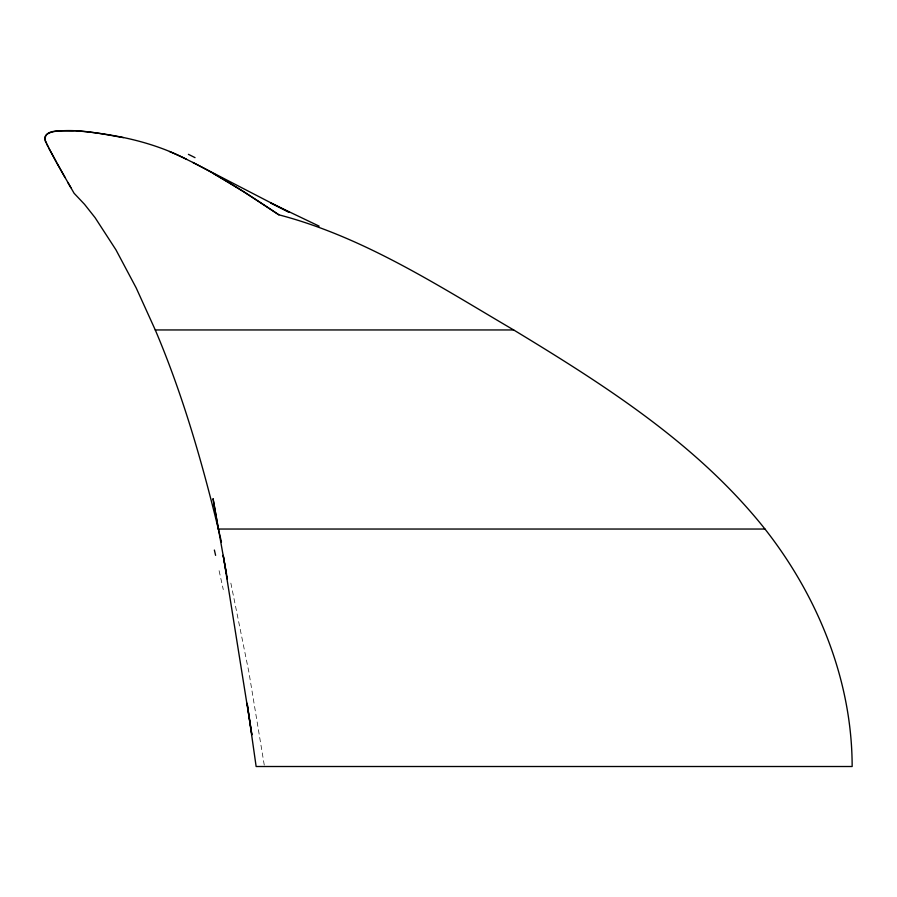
<?xml version="1.0" encoding="UTF-8"?>
<svg xmlns="http://www.w3.org/2000/svg" width="897" height="897" viewBox="0 0 897 897"><rect width="100%" height="100%" fill="white"/><g stroke="black" fill="none" stroke-linecap="round" stroke-linejoin="round"><path stroke-width="0.67" stroke-dasharray="4.49 3.36" d="M230.854 583.128L248.918 672.257L264.279 765.186M219.092 570.694A2020.649 1133.999 -83.8 0 1 223.275 589.587"/><path stroke-width="1.35" d="M56.87 163.187L74.059 193.225L84.576 204.37L95.104 217.691L115.971 249.871L136.187 287.915L155.271 329.95L513.667 329.95C605.071 385.396 697.698 444.318 764.973 529.039C817.817 596.37 852.116 680.229 852.15 766.509L256.138 766.509L247.124 703.293L251.878 734.822L223.207 555.344L227.39 579.103L226.896 576.468M218.251 529.039L764.973 529.039M186.509 159.262C151.985 141.446 113.269 133.855 74.832 130.693C67.78 132.038 42.608 126.993 45.455 140.504M123.382 137.633C101.966 133.9 80.192 129.045 58.339 131.04C51.6 131.411 40.309 134.247 46.476 143.262M169.477 151.503C208.283 168.176 243.883 191.319 278.844 214.809C363.924 237.066 438.599 285.93 513.667 329.95M319.153 226.156L270.715 202.957L289.327 212.376L192.833 162.424M213.609 173.648L243.311 191.487L278.844 214.809M67.847 182.427L70.852 187.641M65.066 177.561L48.662 147.994M56.298 162.166L46.936 144.327M48.023 146.682L45.736 141.356M155.271 329.95C184.289 398.257 204.337 469.961 221.469 542.057M226.425 573.833L213.049 498.642L218.341 529.039M214.372 550.04A2020.649 1133.999 -83.8 0 1 215.605 555.355M188.415 154.351A218.296 120.658 28 0 1 195.03 157.648"/></g></svg>
